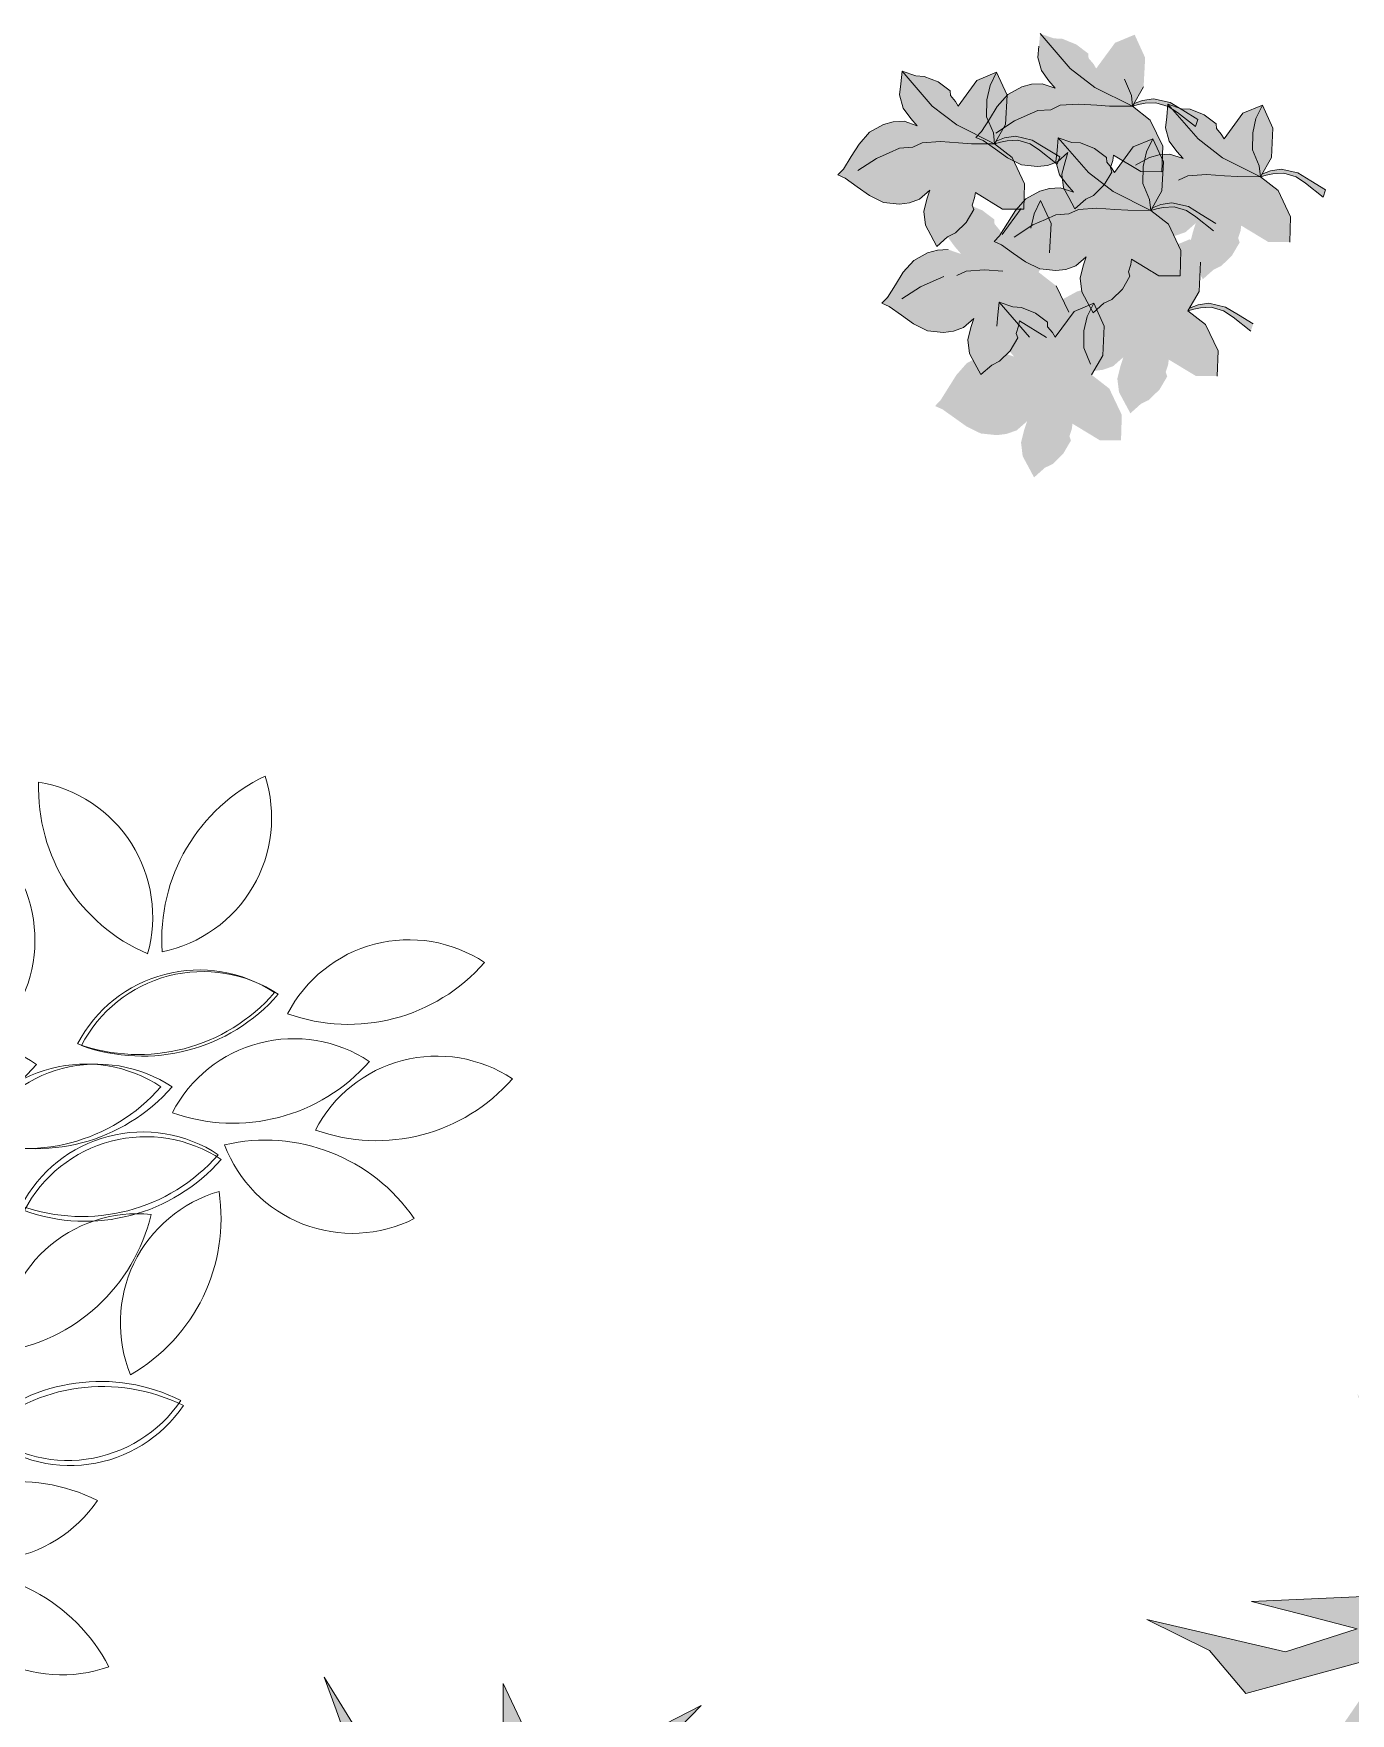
# Model space of a CAD drawing. Header units: metres. Extents: x -2072 to 1581266, y 0 to 323429.
# Drawn here: x 1341.744 to 1344.939, y 2060.964 to 2065.039 of the extents above; entities that cross this region are included whole.
import ezdxf

# ---------------------------------------------------------------- set-up
doc = ezdxf.new("R2010")
doc.units = ezdxf.units.M
doc.layers.add('ДЕНДРОПАРК', color=250, linetype='Continuous', lineweight=30)

# ---------------------------------------------------------------- blocks, each defined once
blk = doc.blocks.new('A$C3AC663BE')
at = {"layer": 'ДЕНДРОПАРК', "lineweight": 5}
h = blk.add_hatch(color=79, dxfattribs=at)
h.set_gradient(color1=(61, 99, 44), one_color=1, tint=1)
h.paths.add_polyline_path([(3.1806, -0.2894), (3.1728, -0.343), (3.1951, -0.4102), (3.2392, -0.453), (3.2763, -0.4173), (3.2962, -0.3426), (3.3064, -0.3506), (3.3226, -0.3592), (3.3274, -0.3694), (3.3624, -0.3792), (3.3988, -0.3797), (3.4187, -0.3731), (3.4537, -0.3718), (3.4453, -0.3421), (3.4381, -0.3157), (3.4182, -0.2891), (3.392, -0.2727), (3.3714, -0.2618), (3.4049, -0.2603), (3.4286, -0.2495), (3.4481, -0.2349), (3.473, -0.2053), (3.4861, -0.1692), (3.4928, -0.1338), (3.4995, -0.0983), (3.5068, -0.0804), (3.4875, -0.0796), (3.4525, -0.0709), (3.4175, -0.0621), (3.3792, -0.0589), (3.3419, -0.0691), (3.3205, -0.0807), (3.3008, -0.0978), (3.2854, -0.1275), (3.2841, -0.1043), (3.2801, -0.0737), (3.2643, -0.0445), (3.2434, -0.0268), (3.2199, -0.0068), (3.2041, -0.0381), (3.1898, -0.0534), (3.175, -0.0866), (3.1693, -0.1225), (3.1765, -0.1312), (3.1776, -0.1495), (3.1806, -0.1621), (3.1044, -0.1489), (3.0564, -0.1677), (3.077, -0.2256), (3.1286, -0.274)])
h = blk.add_hatch(color=79, dxfattribs=at)
h.set_gradient(color1=(61, 99, 44), one_color=1, tint=1)
h.paths.add_polyline_path([(3.3915, -0.4745), (3.3838, -0.5281), (3.4061, -0.5952), (3.4501, -0.6381), (3.4872, -0.6024), (3.5071, -0.5276), (3.5174, -0.5356), (3.5335, -0.5443), (3.5384, -0.5545), (3.5734, -0.5643), (3.6097, -0.5648), (3.6297, -0.5582), (3.6647, -0.5569), (3.6563, -0.5272), (3.649, -0.5008), (3.6291, -0.4742), (3.603, -0.4578), (3.5824, -0.4469), (3.6158, -0.4454), (3.6396, -0.4346), (3.6591, -0.42), (3.6839, -0.3904), (3.697, -0.3543), (3.7037, -0.3189), (3.7071, -0.3011), (3.7178, -0.2655), (3.6984, -0.2647), (3.6634, -0.2559), (3.6285, -0.2472), (3.5902, -0.244), (3.5529, -0.2542), (3.5315, -0.2658), (3.5117, -0.2828), (3.4964, -0.3126), (3.4951, -0.2894), (3.4911, -0.2588), (3.4752, -0.2295), (3.4543, -0.2119), (3.4309, -0.1919), (3.4151, -0.2231), (3.4007, -0.2385), (3.386, -0.2717), (3.3802, -0.3076), (3.3875, -0.3163), (3.3886, -0.3346), (3.3916, -0.3472), (3.3154, -0.334), (3.2674, -0.3528), (3.2879, -0.4107), (3.3395, -0.459)])
h = blk.add_hatch(color=79, dxfattribs=at)
h.set_gradient(color1=(61, 99, 44), one_color=1, tint=1)
h.paths.add_polyline_path([(3.0198, -0.5194), (3.012, -0.5731), (3.0343, -0.6402), (3.0784, -0.683), (3.1155, -0.6473), (3.1354, -0.5726), (3.1456, -0.5806), (3.1618, -0.5892), (3.1666, -0.5994), (3.2016, -0.6092), (3.238, -0.6097), (3.2579, -0.6031), (3.2929, -0.6018), (3.2845, -0.5721), (3.2772, -0.5458), (3.2573, -0.5192), (3.2312, -0.5027), (3.2106, -0.4919), (3.2441, -0.4904), (3.2678, -0.4795), (3.2873, -0.4649), (3.3122, -0.4353), (3.3253, -0.3992), (3.332, -0.3638), (3.3387, -0.3284), (3.346, -0.3104), (3.3266, -0.3096), (3.2917, -0.3009), (3.2567, -0.2921), (3.2184, -0.289), (3.1811, -0.2991), (3.1597, -0.3108), (3.1399, -0.3278), (3.1246, -0.3575), (3.1233, -0.3343), (3.1193, -0.3037), (3.1035, -0.2745), (3.0826, -0.2568), (3.0591, -0.2368), (3.0433, -0.2681), (3.029, -0.2834), (3.0142, -0.3166), (3.0085, -0.3525), (3.0157, -0.3612), (3.0168, -0.3795), (3.0198, -0.3921), (2.9436, -0.379), (2.8956, -0.3977), (2.9161, -0.4557), (2.9678, -0.504)])
h = blk.add_hatch(color=79, dxfattribs=at)
h.set_gradient(color1=(61, 99, 44), one_color=1, tint=1)
h.paths.add_polyline_path([(3.1927, -0.7132), (3.185, -0.7669), (3.2072, -0.834), (3.2513, -0.8769), (3.2884, -0.8411), (3.3083, -0.7664), (3.3185, -0.7744), (3.3347, -0.7831), (3.3396, -0.7933), (3.3745, -0.803), (3.4109, -0.8035), (3.4308, -0.7969), (3.4658, -0.7956), (3.4575, -0.7659), (3.4502, -0.7396), (3.4303, -0.713), (3.4041, -0.6966), (3.3836, -0.6857), (3.417, -0.6842), (3.4407, -0.6734), (3.4602, -0.6588), (3.4851, -0.6291), (3.4982, -0.593), (3.5049, -0.5576), (3.5116, -0.5222), (3.5189, -0.5043), (3.4996, -0.5034), (3.4646, -0.4947), (3.4296, -0.486), (3.3914, -0.4828), (3.354, -0.493), (3.3326, -0.5046), (3.3129, -0.5216), (3.2975, -0.5514), (3.2963, -0.5281), (3.2923, -0.4975), (3.2764, -0.4683), (3.2555, -0.4507), (3.2321, -0.4306), (3.2163, -0.4619), (3.2019, -0.4772), (3.1871, -0.5105), (3.1814, -0.5463), (3.1886, -0.555), (3.1897, -0.5733), (3.1927, -0.5859), (3.1165, -0.5728), (3.0686, -0.5915), (3.0891, -0.6495), (3.1407, -0.6978)])
h = blk.add_hatch(color=79, dxfattribs=at)
h.set_gradient(color1=(61, 99, 44), one_color=1, tint=1)
h.paths.add_polyline_path([(3.6046, -0.7253), (3.5969, -0.779), (3.6191, -0.8461), (3.6632, -0.889), (3.7003, -0.8532), (3.7202, -0.7785), (3.7304, -0.7865), (3.7466, -0.7952), (3.7515, -0.8054), (3.7865, -0.8152), (3.8228, -0.8156), (3.8427, -0.809), (3.8777, -0.8077), (3.8694, -0.7781), (3.8621, -0.7517), (3.8422, -0.7251), (3.8161, -0.7087), (3.7955, -0.6978), (3.8289, -0.6963), (3.8526, -0.6855), (3.8722, -0.6709), (3.897, -0.6412), (3.9101, -0.6051), (3.9168, -0.5697), (3.9235, -0.5343), (3.9308, -0.5164), (3.9115, -0.5155), (3.8765, -0.5068), (3.8415, -0.4981), (3.8033, -0.4949), (3.7659, -0.5051), (3.7445, -0.5167), (3.7248, -0.5337), (3.7094, -0.5635), (3.7082, -0.5402), (3.7042, -0.5096), (3.6883, -0.4804), (3.6674, -0.4628), (3.644, -0.4427), (3.6282, -0.474), (3.6138, -0.4894), (3.5991, -0.5226), (3.5933, -0.5584), (3.6005, -0.5671), (3.6016, -0.5854), (3.6046, -0.5981), (3.5284, -0.5849), (3.4805, -0.6037), (3.501, -0.6616), (3.5526, -0.7099)])
h = blk.add_hatch(color=79, dxfattribs=at)
h.set_gradient(color1=(61, 99, 44), one_color=1, tint=1)
h.paths.add_polyline_path([(3.0198, -0.5194), (3.0081, -0.5285), (2.994, -0.5374), (2.9702, -0.548), (2.939, -0.5507), (2.9123, -0.545), (2.86, -0.5291), (2.8607, -0.5475), (2.9024, -0.5549), (2.9382, -0.5612), (2.9791, -0.5551), (3.0021, -0.5415), (3.0185, -0.5268)])
h = blk.add_hatch(color=79, dxfattribs=at)
h.set_gradient(color1=(61, 99, 44), one_color=1, tint=1)
h.paths.add_polyline_path([(2.9748, -0.8863), (2.967, -0.9399), (2.9893, -1.0071), (3.0334, -1.0499), (3.0705, -1.0142), (3.0904, -0.9395), (3.1006, -0.9475), (3.1168, -0.9561), (3.1217, -0.9663), (3.1566, -0.9761), (3.193, -0.9766), (3.2129, -0.97), (3.2479, -0.9687), (3.2395, -0.939), (3.2323, -0.9127), (3.2124, -0.8861), (3.1862, -0.8696), (3.1656, -0.8587), (3.1991, -0.8572), (3.2228, -0.8464), (3.2423, -0.8318), (3.2672, -0.8022), (3.2803, -0.7661), (3.287, -0.7307), (3.2937, -0.6953), (3.301, -0.6773), (3.2817, -0.6765), (3.2467, -0.6678), (3.2117, -0.659), (3.1735, -0.6558), (3.1361, -0.666), (3.1147, -0.6776), (3.095, -0.6947), (3.0796, -0.7244), (3.0783, -0.7012), (3.0744, -0.6706), (3.0585, -0.6414), (3.0376, -0.6237), (3.0141, -0.6037), (2.9983, -0.635), (2.984, -0.6503), (2.9692, -0.6835), (2.9635, -0.7194), (2.9707, -0.7281), (2.9718, -0.7464), (2.9748, -0.759), (2.8986, -0.7458), (2.8506, -0.7646), (2.8712, -0.8226), (2.9228, -0.8709)])
h = blk.add_hatch(color=79, dxfattribs=at)
h.set_gradient(color1=(61, 99, 44), one_color=1, tint=1)
h.paths.add_polyline_path([(3.3259, -0.9323), (3.3181, -0.9859), (3.3404, -1.0531), (3.3845, -1.0959), (3.4216, -1.0602), (3.4415, -0.9855), (3.4517, -0.9935), (3.4679, -1.0021), (3.4727, -1.0123), (3.5077, -1.0221), (3.5441, -1.0226), (3.564, -1.016), (3.599, -1.0147), (3.5906, -0.985), (3.5834, -0.9587), (3.5635, -0.9321), (3.5373, -0.9156), (3.5167, -0.9047), (3.5502, -0.9032), (3.5739, -0.8924), (3.5934, -0.8778), (3.6183, -0.8482), (3.6314, -0.8121), (3.6381, -0.7767), (3.6448, -0.7413), (3.6521, -0.7233), (3.6328, -0.7225), (3.5978, -0.7138), (3.5628, -0.705), (3.5246, -0.7018), (3.4872, -0.712), (3.4658, -0.7236), (3.4461, -0.7407), (3.4307, -0.7704), (3.4294, -0.7472), (3.4254, -0.7166), (3.4096, -0.6874), (3.3887, -0.6697), (3.3652, -0.6497), (3.3494, -0.681), (3.3351, -0.6963), (3.3203, -0.7295), (3.3146, -0.7654), (3.3218, -0.7741), (3.3229, -0.7924), (3.3259, -0.805), (3.2497, -0.7918), (3.2017, -0.8106), (3.2223, -0.8686), (3.2739, -0.9169)])
h = blk.add_hatch(color=79, dxfattribs=at)
h.set_gradient(color1=(61, 99, 44), one_color=1, tint=1)
h.paths.add_polyline_path([(3.1927, -0.7132), (3.181, -0.7223), (3.167, -0.7312), (3.1431, -0.7418), (3.112, -0.7445), (3.0852, -0.7388), (3.0329, -0.7229), (3.0337, -0.7414), (3.0754, -0.7487), (3.1111, -0.755), (3.1521, -0.7489), (3.1751, -0.7353), (3.1914, -0.7207)])
h = blk.add_hatch(color=79, dxfattribs=at)
h.set_gradient(color1=(61, 99, 44), one_color=1, tint=1)
h.paths.add_polyline_path([(3.6046, -0.7253), (3.5929, -0.7344), (3.5789, -0.7433), (3.5551, -0.7539), (3.5239, -0.7566), (3.4971, -0.7509), (3.4448, -0.735), (3.4456, -0.7535), (3.4873, -0.7608), (3.523, -0.7672), (3.564, -0.761), (3.587, -0.7474), (3.6033, -0.7328)])
h = blk.add_hatch(color=79, dxfattribs=at)
h.set_gradient(color1=(61, 99, 44), one_color=1, tint=1)
h.paths.add_polyline_path([(2.9748, -0.8863), (2.9631, -0.8954), (2.9491, -0.9043), (2.9252, -0.9149), (2.8941, -0.9176), (2.8673, -0.9118), (2.815, -0.896), (2.8158, -0.9144), (2.8575, -0.9218), (2.8932, -0.9281), (2.9342, -0.922), (2.9572, -0.9083), (2.9735, -0.8937)])
h = blk.add_hatch(color=79, dxfattribs=at)
h.set_gradient(color1=(61, 99, 44), one_color=1, tint=1)
h.paths.add_polyline_path([(3.3259, -0.9323), (3.3142, -0.9414), (3.3002, -0.9503), (3.2763, -0.9609), (3.2452, -0.9636), (3.2184, -0.9578), (3.1661, -0.942), (3.1669, -0.9604), (3.2086, -0.9678), (3.2443, -0.9741), (3.2852, -0.968), (3.3083, -0.9543), (3.3246, -0.9397)])
for p, q in [((3.4151, -0.2231), (3.4309, -0.1919)), ((3.4309, -0.1919), (3.4543, -0.2119)), ((3.386, -0.2717), (3.4007, -0.2385)), ((3.4007, -0.2385), (3.4151, -0.2231)), ((3.4543, -0.2119), (3.4752, -0.2295)), ((3.4752, -0.2295), (3.4911, -0.2588)), ((3.5529, -0.2542), (3.5902, -0.244)), ((3.5902, -0.244), (3.6285, -0.2472)), ((3.3802, -0.3076), (3.386, -0.2717)), ((3.4911, -0.2588), (3.4951, -0.2894)), ((3.4964, -0.3126), (3.5117, -0.2828)), ((3.5117, -0.2828), (3.5315, -0.2658)), ((3.5315, -0.2658), (3.5529, -0.2542)), ((3.6285, -0.2472), (3.6634, -0.2559)), ((3.6634, -0.2559), (3.6984, -0.2647)), ((3.6984, -0.2647), (3.7178, -0.2655)), ((3.7037, -0.3189), (3.7104, -0.2834)), ((3.7104, -0.2834), (3.7178, -0.2655)), ((3.1806, -0.2894), (3.1728, -0.343)), ((3.1927, -0.3129), (3.2225, -0.3435)), ((3.3546, -0.3196), (3.4537, -0.3718)), ((3.3875, -0.3163), (3.3802, -0.3076)), ((3.3886, -0.3346), (3.3875, -0.3163)), ((3.4453, -0.3421), (3.4381, -0.3157)), ((3.4951, -0.2894), (3.4964, -0.3126)), ((3.6451, -0.337), (3.6766, -0.293)), ((3.697, -0.3543), (3.7037, -0.3189)), ((3.1728, -0.343), (3.1951, -0.4102)), ((3.2225, -0.3435), (3.2369, -0.382)), ((3.2763, -0.4173), (3.2962, -0.3426)), ((3.2962, -0.3426), (3.3064, -0.3506)), ((3.3064, -0.3506), (3.3226, -0.3592)), ((3.3154, -0.334), (3.3916, -0.3472)), ((3.3226, -0.3592), (3.3274, -0.3694)), ((3.3916, -0.3472), (3.3886, -0.3346)), ((3.4537, -0.3718), (3.4453, -0.3421)), ((3.6019, -0.3807), (3.6215, -0.3609)), ((3.6215, -0.3609), (3.6451, -0.337)), ((3.6839, -0.3904), (3.697, -0.3543)), ((2.9161, -0.4557), (2.8956, -0.3977)), ((3.2369, -0.382), (3.2422, -0.4174)), ((3.3274, -0.3694), (3.3624, -0.3792)), ((3.3624, -0.3792), (3.3988, -0.3797)), ((3.3988, -0.3797), (3.4187, -0.3731)), ((3.4187, -0.3731), (3.4537, -0.3718)), ((3.5559, -0.4125), (3.5733, -0.3944)), ((3.6117, -0.3708), (3.6019, -0.3807)), ((3.6591, -0.42), (3.6839, -0.3904)), ((3.1951, -0.4102), (3.2392, -0.453)), ((3.2163, -0.4619), (3.2321, -0.4306)), ((3.2321, -0.4306), (3.2555, -0.4507)), ((3.2392, -0.453), (3.2763, -0.4173)), ((3.2422, -0.4174), (3.2392, -0.453)), ((3.3395, -0.459), (3.2879, -0.4107)), ((3.4733, -0.445), (3.5153, -0.4317)), ((3.5153, -0.4317), (3.5559, -0.4125)), ((3.6158, -0.4454), (3.6396, -0.4346)), ((3.6282, -0.474), (3.644, -0.4427)), ((3.6396, -0.4346), (3.6591, -0.42)), ((3.644, -0.4427), (3.6674, -0.4628)), ((2.9678, -0.504), (2.9161, -0.4557)), ((3.1871, -0.5105), (3.2019, -0.4772)), ((3.2019, -0.4772), (3.2163, -0.4619)), ((3.2555, -0.4507), (3.2764, -0.4683)), ((3.2764, -0.4683), (3.2923, -0.4975)), ((3.354, -0.493), (3.3914, -0.4828)), ((3.3914, -0.4828), (3.4296, -0.486)), ((3.4296, -0.486), (3.4646, -0.4947)), ((3.6138, -0.4894), (3.6282, -0.474)), ((3.6674, -0.4628), (3.6883, -0.4804)), ((3.6883, -0.4804), (3.7042, -0.5096)), ((2.9123, -0.545), (2.86, -0.5291)), ((3.0198, -0.5194), (2.9678, -0.504)), ((3.0081, -0.5285), (2.994, -0.5374)), ((3.0021, -0.5415), (3.0185, -0.5268)), ((3.0198, -0.5194), (3.0081, -0.5285)), ((3.0198, -0.5194), (3.012, -0.5731)), ((3.1814, -0.5463), (3.1871, -0.5105)), ((3.2923, -0.4975), (3.2963, -0.5281)), ((3.2963, -0.5281), (3.2975, -0.5514)), ((3.2975, -0.5514), (3.3129, -0.5216)), ((3.3129, -0.5216), (3.3326, -0.5046)), ((3.3326, -0.5046), (3.354, -0.493)), ((3.3838, -0.5281), (3.4061, -0.5952)), ((3.4646, -0.4947), (3.4996, -0.5034)), ((3.4872, -0.6024), (3.5071, -0.5276)), ((3.4996, -0.5034), (3.5189, -0.5043)), ((3.5049, -0.5576), (3.5116, -0.5222)), ((3.5116, -0.5222), (3.5189, -0.5043)), ((3.5933, -0.5584), (3.5991, -0.5226)), ((3.5991, -0.5226), (3.6138, -0.4894)), ((3.7042, -0.5096), (3.7082, -0.5402)), ((3.7248, -0.5337), (3.7445, -0.5167)), ((3.7445, -0.5167), (3.7659, -0.5051)), ((3.7659, -0.5051), (3.8033, -0.4949)), ((3.8033, -0.4949), (3.8415, -0.4981)), ((3.8415, -0.4981), (3.8765, -0.5068)), ((3.8765, -0.5068), (3.9115, -0.5155)), ((3.9115, -0.5155), (3.9308, -0.5164)), ((3.9235, -0.5343), (3.9308, -0.5164)), ((2.8607, -0.5475), (2.9024, -0.5549)), ((2.9024, -0.5549), (2.9382, -0.5612)), ((2.939, -0.5507), (2.9123, -0.545)), ((2.9382, -0.5612), (2.9791, -0.5551)), ((2.9702, -0.548), (2.939, -0.5507)), ((2.994, -0.5374), (2.9702, -0.548)), ((2.9791, -0.5551), (3.0021, -0.5415)), ((3.1886, -0.555), (3.1814, -0.5463)), ((3.1897, -0.5733), (3.1886, -0.555)), ((3.4463, -0.5758), (3.4778, -0.5317)), ((3.4478, -0.5671), (3.4531, -0.6025)), ((3.4982, -0.593), (3.5049, -0.5576)), ((3.6005, -0.5671), (3.5933, -0.5584)), ((3.6016, -0.5854), (3.6005, -0.5671)), ((3.7082, -0.5402), (3.7094, -0.5635)), ((3.7094, -0.5635), (3.7248, -0.5337)), ((3.8582, -0.5879), (3.8897, -0.5438)), ((3.9101, -0.6051), (3.9168, -0.5697)), ((3.9168, -0.5697), (3.9235, -0.5343)), ((3.012, -0.5731), (3.0343, -0.6402)), ((3.0686, -0.5915), (3.1165, -0.5728)), ((3.0891, -0.6495), (3.0686, -0.5915)), ((3.1165, -0.5728), (3.1927, -0.5859)), ((3.1927, -0.5859), (3.1897, -0.5733)), ((3.4031, -0.6195), (3.4227, -0.5997)), ((3.4061, -0.5952), (3.4501, -0.6381)), ((3.4227, -0.5997), (3.4463, -0.5758)), ((3.4531, -0.6025), (3.4501, -0.6381)), ((3.4805, -0.6037), (3.5284, -0.5849)), ((3.501, -0.6616), (3.4805, -0.6037)), ((3.4851, -0.6291), (3.4982, -0.593)), ((3.5284, -0.5849), (3.6046, -0.5981)), ((3.6046, -0.5981), (3.6016, -0.5854)), ((3.8346, -0.6118), (3.8582, -0.5879)), ((3.897, -0.6412), (3.9101, -0.6051)), ((3.1407, -0.6978), (3.0891, -0.6495)), ((3.3165, -0.6705), (3.3571, -0.6513)), ((3.3494, -0.681), (3.3652, -0.6497)), ((3.3571, -0.6513), (3.3745, -0.6331)), ((3.3652, -0.6497), (3.3887, -0.6697)), ((3.3745, -0.6331), (3.4031, -0.6195)), ((3.4602, -0.6588), (3.4851, -0.6291)), ((3.769, -0.6634), (3.7864, -0.6452)), ((3.7864, -0.6452), (3.815, -0.6316)), ((3.815, -0.6316), (3.8346, -0.6118)), ((3.8722, -0.6709), (3.897, -0.6412)), ((3.2446, -0.6932), (3.2745, -0.6837)), ((3.2745, -0.6837), (3.3165, -0.6705)), ((3.3351, -0.6963), (3.3494, -0.681)), ((3.3836, -0.6857), (3.417, -0.6842)), ((3.4041, -0.6966), (3.3836, -0.6857)), ((3.3887, -0.6697), (3.4096, -0.6874)), ((3.4096, -0.6874), (3.4254, -0.7166)), ((3.417, -0.6842), (3.4407, -0.6734)), ((3.4407, -0.6734), (3.4602, -0.6588)), ((3.5526, -0.7099), (3.501, -0.6616)), ((3.6864, -0.6958), (3.7284, -0.6826)), ((3.7284, -0.6826), (3.769, -0.6634)), ((3.8289, -0.6963), (3.8526, -0.6855)), ((3.8526, -0.6855), (3.8722, -0.6709)), ((3.0852, -0.7388), (3.0329, -0.7229)), ((3.1927, -0.7132), (3.1407, -0.6978)), ((3.167, -0.7312), (3.1431, -0.7418)), ((3.181, -0.7223), (3.167, -0.7312)), ((3.1751, -0.7353), (3.1914, -0.7207)), ((3.1927, -0.7132), (3.181, -0.7223)), ((3.1927, -0.7132), (3.185, -0.7669)), ((3.1914, -0.7207), (3.1927, -0.7132)), ((3.1927, -0.7132), (3.2446, -0.6932)), ((3.1927, -0.7132), (3.2048, -0.7367)), ((3.1927, -0.7132), (3.2947, -0.7226)), ((3.2947, -0.7226), (3.3667, -0.7434)), ((3.3146, -0.7654), (3.3203, -0.7295)), ((3.3203, -0.7295), (3.3351, -0.6963)), ((3.4303, -0.713), (3.4041, -0.6966)), ((3.4254, -0.7166), (3.4294, -0.7472)), ((3.4502, -0.7396), (3.4303, -0.713)), ((3.4461, -0.7407), (3.4658, -0.7236)), ((3.4658, -0.7236), (3.4872, -0.712)), ((3.4872, -0.712), (3.5246, -0.7018)), ((3.5246, -0.7018), (3.5628, -0.705)), ((3.6046, -0.7253), (3.5526, -0.7099)), ((3.5628, -0.705), (3.5978, -0.7138)), ((3.587, -0.7474), (3.6033, -0.7328)), ((3.6046, -0.7253), (3.5929, -0.7344)), ((3.6046, -0.7253), (3.5969, -0.779)), ((3.5978, -0.7138), (3.6328, -0.7225)), ((3.6033, -0.7328), (3.6046, -0.7253)), ((3.6046, -0.7253), (3.6565, -0.7053)), ((3.6046, -0.7253), (3.6167, -0.7488)), ((3.6046, -0.7253), (3.7066, -0.7347)), ((3.6328, -0.7225), (3.6521, -0.7233)), ((3.6448, -0.7413), (3.6521, -0.7233)), ((3.6565, -0.7053), (3.6864, -0.6958)), ((3.7955, -0.6978), (3.8289, -0.6963)), ((3.8161, -0.7087), (3.7955, -0.6978)), ((3.8422, -0.7251), (3.8161, -0.7087)), ((3.8621, -0.7517), (3.8422, -0.7251)), ((2.8712, -0.8226), (2.8506, -0.7646)), ((3.0337, -0.7414), (3.0754, -0.7487)), ((3.0754, -0.7487), (3.1111, -0.755)), ((3.112, -0.7445), (3.0852, -0.7388)), ((3.1111, -0.755), (3.1521, -0.7489)), ((3.1431, -0.7418), (3.112, -0.7445)), ((3.1521, -0.7489), (3.1751, -0.7353)), ((3.185, -0.7669), (3.2072, -0.834)), ((3.2048, -0.7367), (3.2346, -0.7673)), ((3.2346, -0.7673), (3.249, -0.8058)), ((3.2884, -0.8411), (3.3083, -0.7664)), ((3.3083, -0.7664), (3.3185, -0.7744)), ((3.3218, -0.7741), (3.3146, -0.7654)), ((3.3229, -0.7924), (3.3218, -0.7741)), ((3.3667, -0.7434), (3.4658, -0.7956)), ((3.4294, -0.7472), (3.4307, -0.7704)), ((3.4307, -0.7704), (3.4461, -0.7407)), ((3.4971, -0.7509), (3.4448, -0.735)), ((3.4448, -0.735), (3.4456, -0.7535)), ((3.4456, -0.7535), (3.4873, -0.7608)), ((3.4575, -0.7659), (3.4502, -0.7396)), ((3.4658, -0.7956), (3.4575, -0.7659)), ((3.4873, -0.7608), (3.523, -0.7672)), ((3.5239, -0.7566), (3.4971, -0.7509)), ((3.523, -0.7672), (3.564, -0.761)), ((3.5551, -0.7539), (3.5239, -0.7566)), ((3.5789, -0.7433), (3.5551, -0.7539)), ((3.564, -0.761), (3.587, -0.7474)), ((3.5929, -0.7344), (3.5789, -0.7433)), ((3.5795, -0.7949), (3.611, -0.7508)), ((3.6167, -0.7488), (3.6465, -0.7795)), ((3.6381, -0.7767), (3.6448, -0.7413)), ((3.7066, -0.7347), (3.7786, -0.7555)), ((3.7786, -0.7555), (3.8777, -0.8077)), ((3.8694, -0.7781), (3.8621, -0.7517)), ((3.1392, -0.8244), (3.1566, -0.8062)), ((3.2017, -0.8106), (3.2497, -0.7918)), ((3.2223, -0.8686), (3.2017, -0.8106)), ((3.2423, -0.8318), (3.2672, -0.8022)), ((3.249, -0.8058), (3.2543, -0.8413)), ((3.2497, -0.7918), (3.3259, -0.805)), ((3.3185, -0.7744), (3.3347, -0.7831)), ((3.3259, -0.805), (3.3229, -0.7924)), ((3.3347, -0.7831), (3.3396, -0.7933)), ((3.3396, -0.7933), (3.3745, -0.803)), ((3.3745, -0.803), (3.4109, -0.8035)), ((3.4109, -0.8035), (3.4308, -0.7969)), ((3.4308, -0.7969), (3.4658, -0.7956)), ((3.5559, -0.8187), (3.5795, -0.7949)), ((3.5969, -0.779), (3.6191, -0.8461)), ((3.6183, -0.8482), (3.6314, -0.8121)), ((3.6314, -0.8121), (3.6381, -0.7767)), ((3.6465, -0.7795), (3.6609, -0.8179)), ((3.7003, -0.8532), (3.7202, -0.7785)), ((3.7202, -0.7785), (3.7304, -0.7865)), ((3.7304, -0.7865), (3.7466, -0.7952)), ((3.7466, -0.7952), (3.7515, -0.8054)), ((3.7515, -0.8054), (3.7865, -0.8152)), ((3.8228, -0.8156), (3.8427, -0.809)), ((3.8427, -0.809), (3.8777, -0.8077)), ((3.8777, -0.8077), (3.8694, -0.7781)), ((2.9228, -0.8709), (2.8712, -0.8226)), ((3.0566, -0.8568), (3.0985, -0.8435)), ((3.0985, -0.8435), (3.1392, -0.8244)), ((3.1991, -0.8572), (3.2228, -0.8464)), ((3.2072, -0.834), (3.2513, -0.8769)), ((3.2228, -0.8464), (3.2423, -0.8318)), ((3.2513, -0.8769), (3.2884, -0.8411)), ((3.2543, -0.8413), (3.2513, -0.8769)), ((3.4903, -0.8704), (3.5077, -0.8522)), ((3.5077, -0.8522), (3.5362, -0.8386)), ((3.5362, -0.8386), (3.5559, -0.8187)), ((3.5934, -0.8778), (3.6183, -0.8482)), ((3.6191, -0.8461), (3.6632, -0.889)), ((3.6609, -0.8179), (3.6662, -0.8534)), ((3.6632, -0.889), (3.7003, -0.8532)), ((3.6662, -0.8534), (3.6632, -0.889)), ((3.7865, -0.8152), (3.8228, -0.8156)), ((2.8673, -0.9118), (2.815, -0.896)), ((2.815, -0.896), (2.8158, -0.9144)), ((2.9748, -0.8863), (2.9228, -0.8709)), ((2.9631, -0.8954), (2.9491, -0.9043)), ((2.9572, -0.9083), (2.9735, -0.8937)), ((2.9748, -0.8863), (2.9631, -0.8954)), ((2.9748, -0.8863), (2.967, -0.9399)), ((2.9735, -0.8937), (2.9748, -0.8863)), ((2.9748, -0.8863), (3.0267, -0.8663)), ((2.9748, -0.8863), (2.9869, -0.9098)), ((2.9748, -0.8863), (3.0768, -0.8957)), ((3.0267, -0.8663), (3.0566, -0.8568)), ((3.0768, -0.8957), (3.1488, -0.9165)), ((3.1656, -0.8587), (3.1991, -0.8572)), ((3.1862, -0.8696), (3.1656, -0.8587)), ((3.2124, -0.8861), (3.1862, -0.8696)), ((3.2323, -0.9127), (3.2124, -0.8861)), ((3.2739, -0.9169), (3.2223, -0.8686)), ((3.4077, -0.9028), (3.4496, -0.8895)), ((3.4496, -0.8895), (3.4903, -0.8704)), ((3.5502, -0.9032), (3.5739, -0.8924)), ((3.5739, -0.8924), (3.5934, -0.8778)), ((2.8158, -0.9144), (2.8575, -0.9218)), ((2.8575, -0.9218), (2.8932, -0.9281)), ((2.8941, -0.9176), (2.8673, -0.9118)), ((2.8932, -0.9281), (2.9342, -0.922)), ((2.9252, -0.9149), (2.8941, -0.9176)), ((2.9491, -0.9043), (2.9252, -0.9149)), ((2.9342, -0.922), (2.9572, -0.9083)), ((2.9869, -0.9098), (3.0167, -0.9404)), ((3.1488, -0.9165), (3.2479, -0.9687)), ((3.2395, -0.939), (3.2323, -0.9127)), ((3.3259, -0.9323), (3.2739, -0.9169)), ((3.3259, -0.9323), (3.3142, -0.9414)), ((3.3259, -0.9323), (3.3181, -0.9859)), ((3.3246, -0.9397), (3.3259, -0.9323)), ((3.3259, -0.9323), (3.3778, -0.9123)), ((3.3259, -0.9323), (3.338, -0.9558)), ((3.3259, -0.9323), (3.4279, -0.9417)), ((3.3778, -0.9123), (3.4077, -0.9028)), ((3.5167, -0.9047), (3.5502, -0.9032)), ((3.5373, -0.9156), (3.5167, -0.9047)), ((3.5635, -0.9321), (3.5373, -0.9156)), ((3.5834, -0.9587), (3.5635, -0.9321)), ((2.967, -0.9399), (2.9893, -1.0071)), ((3.0167, -0.9404), (3.0311, -0.9789)), ((3.0705, -1.0142), (3.0904, -0.9395)), ((3.0904, -0.9395), (3.1006, -0.9475)), ((3.1006, -0.9475), (3.1168, -0.9561)), ((3.1168, -0.9561), (3.1217, -0.9663)), ((3.1217, -0.9663), (3.1566, -0.9761)), ((3.1566, -0.9761), (3.193, -0.9766)), ((3.2184, -0.9578), (3.1661, -0.942)), ((3.1661, -0.942), (3.1669, -0.9604)), ((3.1669, -0.9604), (3.2086, -0.9678)), ((3.193, -0.9766), (3.2129, -0.97)), ((3.2086, -0.9678), (3.2443, -0.9741)), ((3.2129, -0.97), (3.2479, -0.9687)), ((3.2452, -0.9636), (3.2184, -0.9578)), ((3.2479, -0.9687), (3.2395, -0.939)), ((3.2443, -0.9741), (3.2852, -0.968)), ((3.2763, -0.9609), (3.2452, -0.9636)), ((3.3002, -0.9503), (3.2763, -0.9609)), ((3.2852, -0.968), (3.3083, -0.9543)), ((3.3142, -0.9414), (3.3002, -0.9503)), ((3.3083, -0.9543), (3.3246, -0.9397)), ((3.338, -0.9558), (3.3678, -0.9864)), ((3.4279, -0.9417), (3.4999, -0.9625)), ((3.4999, -0.9625), (3.599, -1.0147)), ((3.5906, -0.985), (3.5834, -0.9587)), ((2.9893, -1.0071), (3.0334, -1.0499)), ((3.0311, -0.9789), (3.0364, -1.0143)), ((3.0334, -1.0499), (3.0705, -1.0142)), ((3.0364, -1.0143), (3.0334, -1.0499))]:
    blk.add_line(p, q, dxfattribs=at)
blk = doc.blocks.new('A$C53594103')
at = {"layer": 'ДЕНДРОПАРК', "lineweight": 5}
for centre, radius, start, end in [((-2.0665, -2.8581), 0.4145, 122.5003, 218.7189), ((-2.7859, -2.7391), 0.5476, 316.31, 24.9093), ((-0.9974, -3.0525), 0.5476, 143.1079, 211.7071), ((-1.7258, -3.0195), 0.4145, 309.2982, 45.5168), ((-1.2618, -3.1621), 0.5476, 143.1079, 211.7071), ((-1.9903, -3.1291), 0.4145, 309.2982, 45.5168), ((-0.8345, -3.4754), 0.5476, 143.1079, 211.7071), ((-1.5629, -3.4424), 0.4145, 309.2982, 45.5168)]:
    blk.add_arc(centre, radius, start, end, dxfattribs=at)
at = {"layer": 'ДЕНДРОПАРК', "color": 12, "linetype": 'Continuous', "lineweight": 5, "extrusion": (0, 0, -1)}
for centre, major_axis, start_param, end_param in [((-2.2815, -2.5265), (0.3923, -0.1339), 2.136889, 3.816221), ((-3.0009, -2.4075), (0.5183, -0.1768), -0.763571, 0.433712), ((-2.6829, -2.6496), (0.2395, -0.3383), 2.136889, 3.816221), ((-3.1963, -2.1318), (0.3165, -0.4469), -0.763571, 0.433712), ((-0.821, -2.7124), (-0.5356, 0.1142), -0.763571, 0.433712), ((-1.5494, -2.6794), (-0.4054, 0.0865), 2.136889, 3.816221), ((-2.0834, -2.8605), (0.3923, -0.1339), 2.136889, 3.816221), ((-2.8028, -2.7416), (0.5183, -0.1768), -0.763571, 0.433712), ((-1.5471, -2.7254), (-0.5267, -0.1497), -0.763571, 0.433712), ((-2.2063, -3.0372), (-0.3988, -0.1133), 2.136889, 3.816221), ((-1.0076, -3.085), (-0.5356, 0.1142), -0.763571, 0.433712), ((-1.7361, -3.052), (-0.4054, 0.0865), 2.136889, 3.816221), ((-1.2454, -3.1577), (-0.5356, 0.1142), -0.763571, 0.433712), ((-1.9738, -3.1247), (-0.4054, 0.0865), 2.136889, 3.816221), ((-2.2331, -3.4073), (-0.3285, -0.2529), 2.136889, 3.816221), ((-1.7362, -2.8736), (-0.4339, -0.3341), -0.763571, 0.433712), ((-0.8034, -2.7105), (0.1064, 0.4006), 2.136889, 3.816221), ((-0.8265, -3.4662), (-0.5356, 0.1142), -0.763571, 0.433712), ((-1.5549, -3.4332), (-0.4054, 0.0865), 2.136889, 3.816221), ((-0.6496, -3.7764), (-0.0552, 0.5448), -0.763571, 0.433712), ((-0.8412, -3.0728), (-0.0417, 0.4124), 2.136889, 3.816221), ((-1.1105, -3.6791), (-0.5356, 0.1142), -0.763571, 0.433712), ((-1.8389, -3.6461), (-0.4054, 0.0865), 2.136889, 3.816221), ((-1.6634, -3.8866), (0.2779, -0.3076), 2.136889, 3.816221), ((-2.2345, -3.4332), (0.3672, -0.4063), -0.763571, 0.433712), ((-0.6605, -3.5059), (0.3478, 0.2256), 2.136889, 3.816221), ((-1.1987, -3.9979), (0.4594, 0.2981), -0.763571, 0.433712), ((-1.2891, -4.0781), (-0.5356, 0.1142), -0.763571, 0.433712), ((-2.0175, -4.0451), (-0.4054, 0.0865), 2.136889, 3.816221), ((-0.9271, -4.1014), (-0.5356, 0.1142), -0.763571, 0.433712), ((-1.6555, -4.0684), (-0.4054, 0.0865), 2.136889, 3.816221)]:
    blk.add_ellipse(centre, major_axis=major_axis, ratio=1, start_param=start_param, end_param=end_param, dxfattribs=at)
blk = doc.blocks.new('A$C7AFA278F')
at = {"layer": 'ДЕНДРОПАРК', "linetype": 'Continuous', "lineweight": 5, "ltscale": 10}
h = blk.add_hatch(color=97, dxfattribs=at)
h.set_gradient(color1=(41, 153, 59), one_color=1, tint=1, name='INVCURVED')
h.paths.add_polyline_path([(0.7562, 8.1961), (0.8298, 8.5261), (0.8958, 8.7608), (1.1521, 8.9036), (1.0183, 8.8611), (0.8101, 8.7958), (0.6853, 8.6412), (0.4338, 8.8102), (0.4979, 8.5019), (0.3316, 8.7819), (0.3308, 9.366), (0.2711, 9.1684), (0.2016, 8.9447), (0.1221, 9.238), (0.2766, 9.7924), (0.1405, 9.5446), (-0.0402, 9.4056), (0.096, 8.8094), (-0.2302, 9.0539), (-0.1529, 8.8509), (-0.0075, 8.5592), (0.0523, 8.3235), (-0.3538, 8.8109), (0.0468, 8.0607), (-0.5032, 8.4401), (-0.7318, 8.4341), (-0.404, 8.2903), (-0.2826, 8.1942), (-0.4895, 8.0337), (-0.0212, 7.9009), (-0.385, 7.5066), (0.2776, 7.7485), (0.0906, 7.2493), (0.4142, 7.7569), (0.637, 7.4318), (0.6901, 7.6851), (0.9725, 7.3856), (0.6863, 8.0096), (1.0954, 8.1819)])
h = blk.add_hatch(color=97, dxfattribs=at)
h.set_gradient(color1=(41, 153, 59), one_color=1, tint=1, name='INVCURVED')
h.paths.add_polyline_path([(1.7235, 3.9741), (1.7971, 4.304), (1.8631, 4.5387), (2.1195, 4.6815), (1.9856, 4.6391), (1.7775, 4.5738), (1.6526, 4.4192), (1.4012, 4.5882), (1.4653, 4.2799), (1.299, 4.5599), (1.2982, 5.1439), (1.2385, 4.9464), (1.169, 4.7227), (1.0895, 5.016), (1.244, 5.5703), (1.1079, 5.3226), (0.9271, 5.1836), (1.0634, 4.5873), (0.7371, 4.8319), (0.8145, 4.6289), (0.9598, 4.3372), (1.0196, 4.1014), (0.6135, 4.5889), (1.0141, 3.8387), (0.4642, 4.218), (0.2356, 4.212), (0.5634, 4.0682), (0.6848, 3.9722), (0.4778, 3.8117), (0.9461, 3.6789), (0.5823, 3.2846), (1.2449, 3.5265), (1.058, 3.0273), (1.3816, 3.5348), (1.6043, 3.2098), (1.6574, 3.463), (1.9399, 3.1636), (1.6537, 3.7875), (2.0627, 3.9599)])
for p, q in [((0.8958, 8.7608), (1.1521, 8.9036)), ((1.1521, 8.9036), (1.0183, 8.8611)), ((1.0183, 8.8611), (0.8101, 8.7958)), ((0.6863, 8.0096), (1.0954, 8.1819)), ((1.0954, 8.1819), (0.7562, 8.1961)), ((0.9725, 7.3856), (0.6863, 8.0096)), ((0.6901, 7.6851), (0.9725, 7.3856)), ((1.0895, 5.016), (1.244, 5.5703)), ((1.244, 5.5703), (1.1079, 5.3226)), ((1.1079, 5.3226), (0.9271, 5.1836)), ((0.9271, 5.1836), (1.0634, 4.5873)), ((1.2982, 5.1439), (1.2385, 4.9464)), ((1.299, 4.5599), (1.2982, 5.1439)), ((1.169, 4.7227), (1.0895, 5.016)), ((1.2385, 4.9464), (1.169, 4.7227))]:
    blk.add_line(p, q, dxfattribs=at)

msp = doc.modelspace()

# ---------------------------------------------------------------- block references
at = {"layer": 'ДЕНДРОПАРК', "color": 6, "linetype": 'Continuous', "lineweight": 20, "ltscale": 10, "rotation": 158.6044435525565}
msp.add_blockref('A$C3AC663BE', (1347.1669, 2062.7813), dxfattribs=at)
at = {"layer": 'ДЕНДРОПАРК', "color": 6, "linetype": 'Continuous', "lineweight": 20, "ltscale": 10}
for name, p, xscale, yscale, zscale, rotation in [('A$C53594103', (1339.1542, 2062.8131), 0.8, 0.8, 0.8, 107.1757541825176), ('A$C7AFA278F', (1347.8158, 2060.588), 0.6000000000000002, 0.6000000000000002, 0.6000000000000002, 92.43467752041084)]:
    msp.add_blockref(name, p, dxfattribs=dict(at, xscale=xscale, yscale=yscale, zscale=zscale, rotation=rotation))

doc.saveas('drawing.dxf')
